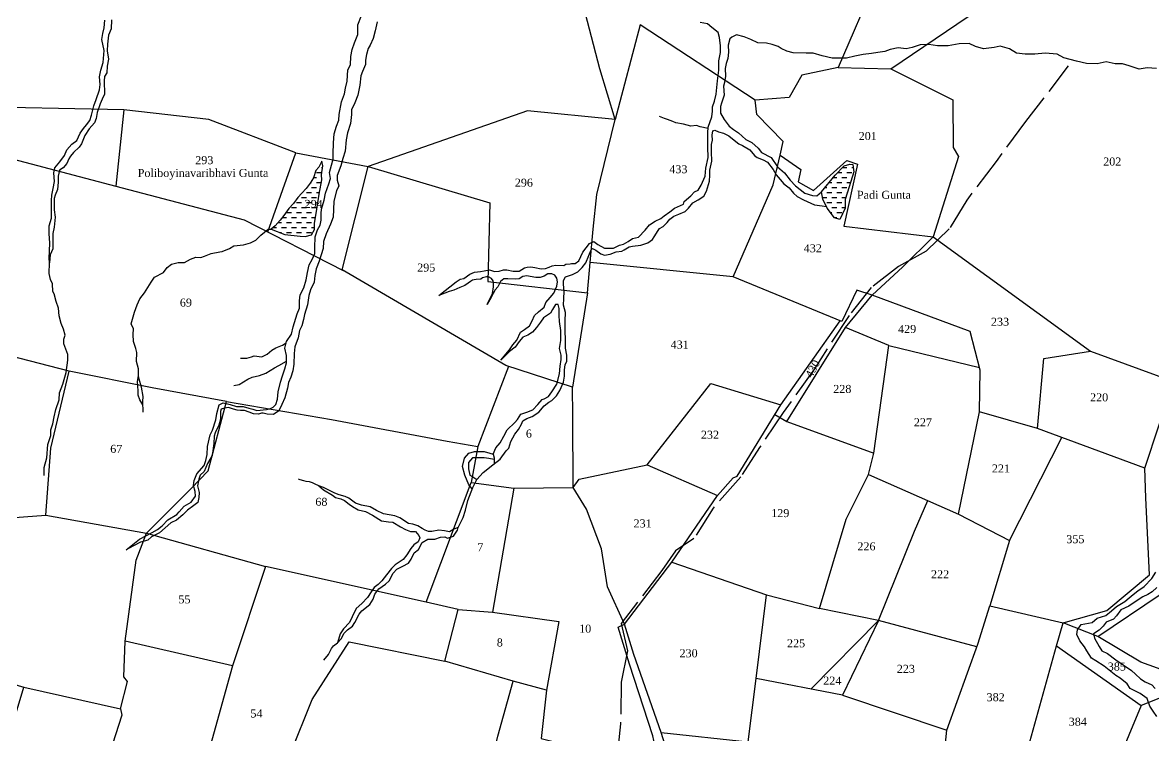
# Model space of a CAD drawing. Header units: millimetres. Extents: x 497 to 2247, y -457 to 1031.
# Drawn here: x 1108.6 to 1532.4, y 257.8 to 524.9 of the extents above; entities that cross this region are included whole.
import ezdxf

# ---------------------------------------------------------------- set-up
doc = ezdxf.new("R2010")
doc.units = ezdxf.units.MM
doc.header["$MEASUREMENT"] = 0
doc.linetypes.add('ACAD_ISO02W100', pattern=[15, 12, -3])
for name, color, linetype in [('CARTTRACK', 30, 'ACAD_ISO02W100'), ('NALA', 4, 'Continuous'), ('SURVEY_BND', 7, 'Continuous'), ('SURVEY_NO', 7, 'Continuous'), ('WATER_BODY', 4, 'Continuous')]:
    doc.layers.add(name, color=color, linetype=linetype)
doc.styles.get("Standard").update_dxf_attribs({"font": 'TIMES.TTF'})

msp = doc.modelspace()

# ---------------------------------------------------------------- hatches: boundary and pattern name
at = {"layer": 'WATER_BODY'}
h = msp.add_hatch(dxfattribs=at)
h.set_pattern_fill('DASH', color=256, scale=15, style=0)
h.paths.add_polyline_path([(1218.63, 453.44), (1219.75, 460.58), (1220.71, 465.96), (1220.63, 467.86), (1221.17, 471.2), (1220.8, 472.96), (1219.66, 470.74), (1218.46, 469.47), (1217.68, 466.79), (1216.41, 464.74), (1214.85, 462.79), (1213.29, 460.98), (1211.72, 459.39), (1210.19, 457.1), (1208.43, 455.2), (1206.5, 452.58), (1205.11, 450.89), (1203.33, 448.72), (1201.79, 447.48), (1206.92, 445.48), (1212.65, 444.94), (1214.51, 444.82), (1216.85, 445.43), (1217.97, 447.43), (1217.97, 449.74)])
h.paths.add_polyline_path([(1418.32, 463.41), (1420.16, 468.99), (1419.71, 471.73), (1418.62, 471.88), (1416.52, 471.23), (1413.13, 467.7), (1408, 461.55), (1408.55, 458.76), (1410.14, 455.43), (1412.93, 451.74), (1414.88, 451.09), (1416.82, 455.43), (1416.87, 458.67)])
h.paths.add_polyline_path([(1213.54, 454.66), (1221.72, 454.66), (1221.72, 459.25), (1213.54, 459.25)], flags=9)

# ---------------------------------------------------------------- linework, layer by layer
at = {"layer": 'CARTTRACK'}
msp.add_lwpolyline([(1500.48, 508.68), (1484.48, 487.91), (1473.42, 472.89), (1462.43, 458.44), (1455.86, 447.65), (1447.22, 439.28), (1436.92, 433.53), (1426.64, 425.59), (1418.33, 415.2), (1405.36, 395.14), (1393.59, 378.78), (1384.78, 365.66), (1377.76, 354.65), (1367.39, 343), (1360.13, 331.52), (1353.31, 326.94), (1348.2, 319.61), (1332.9, 299.76), (1335.32, 289.51), (1332.99, 277.77), (1332.73, 262.15), (1331.77, 253.75)], dxfattribs=at)
at = {"layer": 'NALA'}
for points in [[(1141.98, 525.99), (1141.76, 522.64), (1140.85, 520.22), (1140.42, 516.83), (1140.27, 514.34), (1140.8, 511.29), (1140.37, 508.66), (1140.17, 506.16), (1139.36, 504.75), (1139.21, 503.12), (1139.29, 498.17), (1138.45, 496.28), (1137.7, 494.52), (1136.54, 491.28), (1136.18, 488.96), (1135.55, 487.35), (1133.51, 485.09), (1131.97, 482.65), (1130.71, 479.5), (1129.8, 478.29), (1127.75, 476.23), (1126.59, 474.9), (1125.91, 473.86), (1125.15, 472.08), (1123.87, 470.49), (1122.46, 469.61), (1122, 467.32), (1121.95, 465.08), (1121.68, 462.36), (1120.87, 460.24), (1120.41, 459.06), (1120.41, 454.73), (1120.82, 452.04), (1120.44, 448.31), (1119.91, 445.95), (1119.91, 443.91), (1119.91, 440.14), (1118.95, 437.95), (1118.72, 434.89), (1118.62, 436.7), (1118.7, 439.27), (1118.85, 442.44), (1118.58, 445.76), (1118.58, 448.81), (1119.44, 451.65), (1119.44, 454.97), (1119.41, 458.22), (1119.61, 460.31), (1120.09, 462.8), (1120.62, 465.4), (1120.32, 468.65), (1120.72, 470.46), (1122.59, 472.78), (1124.31, 475.14), (1125.26, 477.23), (1127.05, 479.34), (1128.97, 480.8), (1130.21, 483.45), (1131.42, 485.3), (1132.6, 486.63), (1133.81, 488.29), (1134.47, 490.28), (1135.33, 493.7), (1136.18, 496.07), (1137.39, 499.69), (1137.65, 501.71), (1137.5, 504.63), (1137.93, 507.07), (1138.81, 509.95), (1139.19, 514.43), (1138.31, 518.6), (1138.66, 520.81), (1139.14, 523), (1139.49, 525.79)], [(1241.45, 525.22), (1240.8, 521.87), (1240.03, 519.02), (1238.85, 516.47), (1238.08, 515.17), (1237.55, 513.01), (1237.14, 510.8), (1237.18, 509.17), (1236.04, 506.65), (1235.39, 504.95), (1234.98, 501.54), (1234.21, 497.68), (1233.07, 494.85), (1231.93, 492.29), (1231.93, 490.47), (1231.44, 487.06), (1230.35, 483.6), (1229.86, 481.02), (1229.45, 476.76), (1228.68, 474.04), (1227.87, 471.24), (1226.52, 467.68), (1226.52, 465.93), (1227.13, 463.78), (1226.28, 461.83), (1225.26, 457.97), (1225.1, 454.86), (1224.98, 452.02), (1224.04, 449.42), (1222.37, 445.77), (1221.36, 442.88), (1221.24, 440.32), (1219.77, 435.48), (1218.63, 432.63), (1218.15, 430.16), (1217.86, 427.66), (1216.48, 424.73), (1215.83, 422.66), (1215.34, 419.13), (1214.32, 415.57), (1213.83, 413.66), (1213.26, 411.31), (1212.37, 409.56), (1211.88, 406.76), (1210.62, 403.41), (1210.33, 400.97), (1210.21, 396.87), (1209.89, 394.39), (1209.15, 392.01), (1208.3, 390.1), (1207.85, 387.95), (1206.88, 384.33), (1205.74, 381.74), (1204.64, 379.46), (1202.69, 378.08), (1200.29, 378.24), (1198.79, 378.49), (1198.1, 378.49), (1197.04, 378.24), (1195.13, 378.28), (1193.5, 378.93), (1191.75, 379.58), (1190.25, 379.58), (1189.07, 379.62), (1187.61, 380.11), (1185.78, 380.64), (1184.33, 380.43), (1183.03, 380.03), (1182.82, 379.12), (1182.75, 376.3), (1182.17, 374.06), (1180.76, 371.12), (1180.35, 369.91), (1180.25, 367.16), (1179.65, 362.74), (1177.91, 359.66), (1176.7, 356.74), (1175.13, 355.3), (1174.7, 353.87), (1174.12, 351.36), (1174.83, 348.84), (1174.68, 346.97), (1174.25, 345.04), (1172.79, 344), (1170.44, 342.19), (1168.65, 340.39), (1166.35, 338.45), (1164.14, 337.51), (1162.09, 335.58), (1159.87, 333.73), (1156.92, 332.22), (1155.5, 330.93), (1152.83, 330.25), (1150.21, 328.84), (1147.38, 327.35), (1152.43, 331.3), (1157.19, 333.87), (1159.16, 334.98), (1160.92, 336.34), (1163.02, 338.55), (1166.4, 340.59), (1167.33, 341.62), (1169.2, 343.66), (1171.75, 345.22), (1173.42, 347.46), (1173.27, 349.25), (1172.64, 351.41), (1172.94, 353.35), (1173.97, 355.87), (1176.67, 358.96), (1177.3, 360.8), (1177.83, 363.01), (1177.91, 366.01), (1178.89, 370.39), (1179.75, 372.2), (1180.98, 376.05), (1181.46, 378.42), (1182.3, 381.67), (1183.74, 382.4), (1186.38, 381.77), (1188.75, 381.09), (1189.96, 381.04), (1191.25, 381.01), (1193.37, 380.43), (1194.88, 380.01), (1196.37, 379.55), (1200.04, 379.87), (1201.58, 380.35), (1202.48, 380.8), (1203.52, 381.76), (1204.17, 383.85), (1204.35, 386.59), (1205.21, 390.15), (1206.01, 392.49), (1206.87, 395.16), (1207.53, 397.4), (1207.48, 400.22), (1206.9, 402.93), (1207.53, 405.4), (1209.34, 408.14), (1210, 410.95), (1211.56, 415.79), (1212.45, 417.9), (1212.42, 420.64), (1212.65, 422.93), (1213.96, 425.5), (1214.94, 428.47), (1215.35, 431.32), (1216.06, 434.09), (1217.12, 436.18), (1218.1, 438.34), (1218.15, 440.68), (1218.23, 444.65), (1219.13, 447.22), (1220.09, 448.98), (1220.52, 450.94), (1220.57, 453.33), (1220.67, 455.04), (1221.66, 458.43), (1222.14, 460.98), (1223.35, 464.53), (1223.98, 466.54), (1223.6, 468.7), (1224.33, 471.45), (1225.06, 473.79), (1225.06, 475.78), (1225.09, 479.86), (1225.42, 483.28), (1226.27, 486.1), (1227.16, 488.37), (1227.26, 490.46), (1228.14, 495.21), (1229.3, 498.23), (1229.68, 500.35), (1230.21, 503.04), (1230.56, 507.19), (1231.52, 509.08), (1231.67, 512.2), (1232.18, 514.87), (1233.01, 517.41), (1234.3, 520.51), (1234.27, 524.08), (1235.61, 527.58)], [(1284.92, 363.16), (1285.94, 365.5), (1287.61, 367.42), (1288.92, 369.99), (1290.23, 372.27), (1293.05, 375.1), (1294.07, 376.24), (1295.33, 378.16), (1297.58, 378.93), (1299.86, 379.79), (1301.7, 381.79), (1303.31, 383.65), (1304.12, 383.98), (1305.72, 384.79), (1306.9, 386.59), (1308.78, 389.44), (1309.88, 393.32), (1310.12, 396.17), (1310.49, 398.7), (1310.46, 400.29), (1309.78, 402.76), (1310.34, 405.78), (1310.34, 409.54), (1309.87, 412.86), (1309.75, 415.21), (1309.67, 417.81), (1309.3, 419.28), (1308.98, 419.32), (1308.33, 419.23), (1307.23, 417.37), (1306.42, 416.07), (1304.99, 415.05), (1303.82, 414.28), (1302.76, 412.62), (1301.25, 410.67), (1299.74, 408.97), (1297.91, 407.8), (1296.12, 407.07), (1294.74, 405.44), (1293.16, 403.25), (1291.12, 401.62), (1287.87, 398.46), (1291.04, 402.23), (1292.38, 404.14), (1293.81, 405.97), (1295.27, 408.93), (1296.69, 409.95), (1298.6, 411.33), (1299.54, 413.2), (1300.44, 415.17), (1301.9, 416.47), (1304.02, 418.26), (1304.71, 420.05), (1306.34, 421.95), (1307.64, 423.58), (1308.82, 426.2), (1309.06, 427.82), (1308.82, 429.16), (1308.09, 430.22), (1306.99, 430.74), (1305.44, 430.74), (1304.06, 429.93), (1302.64, 429.4), (1300.97, 429.36), (1298.86, 429.81), (1297.6, 430.05), (1296.05, 429.73), (1294.71, 428.96), (1293.21, 428.76), (1290.45, 428.92), (1289.02, 428.92), (1287.72, 427.94), (1286.69, 425.86), (1285.67, 424.76), (1285.02, 423.46), (1284.17, 421.96), (1282.7, 419.24), (1284.66, 423.38), (1285.1, 425.9), (1285.1, 427.28), (1285.02, 428.17), (1284.33, 428.98), (1283.27, 429.59), (1282.42, 429.59), (1281, 429.27), (1280.35, 428.78), (1278.6, 428.62), (1277.79, 428.54), (1277.18, 428.38), (1276.44, 427.85), (1275.63, 427.28), (1274.29, 426.35), (1272.46, 425.61), (1270.18, 424.68), (1268.48, 424.11), (1264.62, 422.61), (1271.08, 427.73), (1272.58, 428.74), (1274.01, 428.98), (1276.16, 430.61), (1277.91, 431.46), (1280.18, 431.66), (1281.57, 431.91), (1283.6, 432.23), (1285.51, 431.62), (1287.18, 431.83), (1288.88, 432.23), (1290.1, 432.27), (1292.5, 431.83), (1294.7, 431.83), (1296.66, 433.02), (1297.72, 433.31), (1299.1, 433.43), (1300.61, 433.15), (1303, 432.66), (1304.55, 432.74), (1305.89, 433.31), (1307.07, 433.8), (1308.49, 433.96), (1311.46, 433.92), (1312.23, 434.36), (1313.78, 434.53), (1314.26, 434.61), (1315.65, 434.69), (1317.11, 435.62), (1318.59, 438.85), (1319.81, 440.51), (1321.07, 442.18), (1322.74, 442.83), (1324.2, 441.77), (1326.68, 440.35), (1327.57, 440.35), (1330.01, 440.35), (1332.29, 441.49), (1333.79, 441.89), (1335.5, 442.95), (1337.21, 444.04), (1339.4, 444.49), (1341.98, 447.15), (1343.53, 449.1), (1345.68, 450.56), (1347.8, 451.45), (1349.1, 452.55), (1351.13, 453.97), (1352.88, 455.43), (1356.25, 456.85), (1356.5, 457.93), (1358.98, 460), (1360.36, 461.46), (1361.78, 462.15), (1362.92, 464.02), (1364.38, 467.39), (1364.63, 470.35), (1365.49, 474.36), (1365.45, 478.3), (1365.45, 483.62), (1365.57, 485.77), (1366.87, 489.58), (1367.16, 491.77), (1367.2, 493.35), (1367.85, 495.5), (1368.54, 498.1), (1368.99, 503.14), (1369.56, 507.11), (1369.48, 510.6), (1370.13, 513.72), (1370.21, 516.28), (1369.72, 519.33), (1369.23, 521.18), (1366.96, 523.13), (1365.25, 524.51), (1362.53, 524.96)], [(1533.51, 507.7), (1530.02, 508), (1527.1, 507.48), (1523.26, 508.75), (1520.8, 509.54), (1518.1, 509.49), (1514.66, 510.23), (1511.26, 509.54), (1507.28, 509.59), (1503.59, 510.52), (1498.77, 511.75), (1496.27, 513.13), (1491.87, 513.42), (1487.94, 513.08), (1484.3, 513.08), (1481.1, 513.42), (1478.4, 515.04), (1474.96, 516.07), (1472.74, 515.58), (1468.71, 515.09), (1465.76, 515.93), (1463.3, 517.1), (1459.59, 516.96), (1455.46, 516.27), (1451.53, 516.17), (1448.23, 516.67), (1445.04, 516.62), (1441.94, 515.63), (1439.78, 515.14), (1436.78, 515.44), (1433.75, 514.9), (1431.78, 514.11), (1429.13, 513.77), (1426.77, 513.32), (1423.62, 512.93), (1420.52, 512.34), (1417.38, 511.65), (1411.97, 511.6), (1408.23, 512.44), (1404.84, 513.42), (1402.23, 513.42), (1397.39, 513.63), (1395.03, 514.22), (1392.92, 515.25), (1391.74, 515.99), (1389.57, 516.68), (1387.36, 517.27), (1384.12, 517.32), (1381.51, 518.54), (1379.05, 519.58), (1376.15, 520.36), (1374.38, 519.53), (1373.69, 518.79), (1373, 516.43), (1373.15, 513.83), (1372.95, 511.52), (1372.31, 509.66), (1371.87, 507.71), (1372.07, 504.92), (1371.63, 502.51), (1371.23, 501.08), (1371.48, 497.79), (1370.59, 494.75), (1370.2, 493.52), (1370.1, 490.93), (1371.47, 488.63), (1373.39, 486.17), (1375.01, 484.84), (1376.88, 483.57), (1379.63, 481.16), (1381.95, 480.03), (1384.21, 477.92), (1385.49, 476.3), (1389.1, 474.36), (1391.55, 470.83), (1394.16, 468.67), (1396.22, 465.87), (1398.2, 463.78), (1401.74, 460.98), (1404.64, 460.09), (1406.22, 459.95), (1408, 461.55)], [(1365.54, 485.21), (1362.52, 485.88), (1361.16, 486.39), (1359.01, 486.09), (1356.24, 486.89), (1353.42, 487.36), (1352.24, 487.91), (1350.29, 488.58), (1349.11, 489.05), (1347.29, 489.68)], [(1271.89, 335.66), (1270.23, 335.11), (1268.57, 334.12), (1266.72, 334.49), (1264.62, 334.72), (1262, 334.18), (1260.68, 334.18), (1259.53, 334.67), (1258.42, 335.32), (1256.76, 336.38), (1254.86, 336.9), (1253.28, 337.21), (1250.01, 339.29), (1248.14, 340.04), (1243.87, 340.8), (1241.2, 342.05), (1238.86, 343.39), (1235.57, 344.02), (1233.39, 344.84), (1230.85, 346.68), (1229.46, 347.35), (1227.28, 348), (1225.59, 348.57), (1223.36, 349.65), (1221.36, 350.74), (1219.68, 351.34), (1221.44, 349.86), (1224.79, 347.76), (1225.9, 346.93), (1227.82, 346.44), (1229.25, 345.87), (1230.96, 344.39), (1232.29, 343.51), (1234.4, 342.38), (1237.13, 341.68), (1239.77, 340.31), (1243.17, 338.16), (1245.72, 337.77), (1247.35, 337.74), (1250.28, 335.98), (1252.07, 334.97), (1254.04, 334.24), (1255.81, 334.17), (1257.12, 332.73), (1257.51, 331.79), (1256.91, 330.32), (1255.28, 329.18), (1254.06, 327.78), (1252.65, 325.45), (1251.28, 323.69), (1248.19, 321.69), (1246.87, 320.35), (1244.95, 317.96), (1243.28, 315.75), (1241.9, 314.29), (1240.32, 313.18), (1239.25, 311.57), (1237.85, 309.47), (1235.75, 307.22), (1233.67, 305.35), (1232.14, 302.27), (1231.13, 300.07), (1228.9, 297.66), (1227.65, 295.89), (1226.64, 292.48), (1227.96, 294.01), (1229.08, 296.13), (1230.33, 297.4), (1232.27, 298.69), (1233.15, 300.12), (1234.76, 303.18), (1235.77, 304.47), (1238.69, 306.82), (1239.98, 308.9), (1240.66, 310.76), (1242.17, 312.74), (1244.58, 314.45), (1245.93, 315.69), (1247.51, 318.54), (1248.81, 320.1), (1251.15, 321.18), (1253.23, 322.37), (1254.24, 323.88), (1255.38, 326.16), (1257.02, 327.51), (1258.42, 330.03), (1260.44, 331.3), (1263.06, 331.27), (1265.19, 332.02), (1266.8, 332.23), (1267.89, 331.71), (1270.12, 332.49), (1271.66, 334.67), (1271.89, 335.66), (1273.71, 339.51), (1274.6, 342.17), (1275.44, 345.78), (1277.33, 350.73), (1278.85, 353.66), (1281.21, 356.27), (1284.87, 359.15), (1287.54, 361.29), (1289.85, 364.38), (1290.83, 365.38), (1291.58, 367.91), (1293.05, 370.72), (1294.45, 372.44), (1295.54, 374.43), (1296.11, 375.67), (1297.58, 376.6), (1299.6, 377.35), (1302.13, 378.87), (1304.09, 381.24), (1305.78, 382.63), (1306.92, 383.25), (1308.75, 385), (1309.91, 386.99), (1311.28, 390.16), (1311.67, 392.45), (1311.67, 394.85), (1311.93, 396.69), (1312.58, 398), (1312.63, 400.27), (1312.11, 402.95), (1312.11, 406.05), (1311.91, 409.35), (1311.9, 413.22), (1312.06, 416.31), (1311.31, 419), (1311.49, 421.58), (1311.6, 424.15), (1311.31, 426.89), (1311.36, 428.26), (1312.11, 429.68), (1314.65, 430.56), (1316.74, 431.55), (1318.31, 433.12), (1319.68, 434.95), (1320.82, 437.66), (1321.63, 439.82), (1322.22, 440.26), (1323.49, 439.62), (1325.35, 438.33), (1326.66, 437.78), (1328.81, 438.12), (1331.08, 438.97), (1333.12, 439.23), (1334.05, 439.8), (1335.92, 440.88), (1337.21, 441.11), (1340.33, 441.47), (1342.87, 442.38), (1344.72, 443.58), (1345.34, 444.69), (1346.76, 447.01), (1347.33, 447.81), (1348.72, 448.56), (1350.17, 450), (1351.15, 451.29), (1352.71, 452.37), (1354.6, 453.12), (1356.92, 454.18), (1358.16, 455.39), (1359.82, 457.38), (1361.73, 458.54), (1363.92, 459.85), (1364.91, 461.74), (1366, 465.45), (1366.18, 467.72), (1366.18, 469.63), (1366.88, 472.96), (1366.82, 476.54), (1366.82, 479.23), (1367.16, 480.93), (1367.06, 482.71), (1367.34, 484.31), (1368.04, 484.59), (1369.38, 484.03), (1371.29, 483.48), (1373.26, 482.53), (1375.27, 480.88), (1377.06, 479.46), (1378.35, 478.81), (1381.11, 477.19), (1382.87, 475.17), (1383.95, 474.32), (1386.15, 473.55), (1387.73, 472.64), (1389.84, 469.87), (1391, 467.91), (1392.5, 466.07), (1393.89, 464.47), (1395.91, 463.01), (1397.49, 461.02), (1398.86, 459.76), (1401.26, 458.49), (1405.42, 456.69), (1408.29, 456.3), (1409.86, 456.01)], [(1153.81, 378.97), (1153.64, 382.91), (1153.75, 384.82), (1153.22, 388.26), (1152.25, 391.29), (1152.1, 392.52), (1152.05, 395.13), (1151.31, 397.87), (1151.37, 401.25), (1151.05, 402.85), (1150.22, 405.47), (1150.11, 408.02), (1150.14, 410.2), (1149.31, 412.08), (1150.58, 416.37), (1151.55, 419.1), (1152.52, 421.42), (1154.26, 423.6), (1156.85, 427.61), (1158.05, 429.58), (1161.44, 431.31), (1162.76, 433.17), (1164.47, 434.34), (1166.91, 434.96), (1169.29, 434.99), (1171.54, 436.26), (1173.6, 436.97), (1175.45, 436.91), (1176.78, 437.35), (1179.34, 438.35), (1182.49, 439), (1183.46, 439.14), (1186.18, 440.33), (1187.74, 441.3), (1191.38, 441.59), (1194.06, 442.36), (1196, 443.42), (1197.89, 445.21), (1200.69, 447.57), (1201.79, 447.48)], [(1116.74, 355.18), (1116.74, 358.17), (1117.69, 361.8), (1118.03, 366.8), (1119.16, 370.12), (1119.16, 372.32), (1120.01, 374.5), (1120.45, 377.18), (1121.13, 379.87), (1122.32, 383.57), (1122.39, 386.22), (1123.72, 389.38), (1124.98, 393.83), (1125.53, 398.38), (1125.63, 400.55), (1124.88, 402.54), (1124.1, 404.52), (1124.1, 406.32), (1124.53, 407.73), (1123.96, 410.07), (1123.08, 412.13), (1122.33, 415.04), (1122.08, 417.91), (1121.25, 420.45), (1120.45, 423.24), (1119.93, 424.15), (1119.8, 427.05), (1119.05, 428.65), (1118.56, 430.96), (1118.72, 434.89)], [(1190.24, 399.15), (1192.6, 399.11), (1194.39, 399.65), (1195.45, 400), (1198.27, 399.71), (1200.27, 400.67), (1202.05, 402.11), (1203.57, 403.07), (1206.05, 404.02), (1207.4, 404.9)], [(1187.72, 388.89), (1189.74, 389.31), (1192.98, 391.3), (1194.64, 392.04), (1197.37, 392.71), (1199.77, 393.52), (1203.02, 395.54), (1204.68, 396.46), (1207.51, 398.09)], [(1153.69, 381.73), (1152.61, 383.6), (1151.88, 385.26), (1151.88, 386.95), (1151.73, 390.48), (1152.1, 392.52)], [(1277.12, 350.16), (1275.86, 351.63), (1274.35, 355.26), (1273.53, 358.6), (1274.18, 361.7), (1275.86, 363.61), (1278.02, 364.14), (1281.61, 364.14), (1283.73, 363.57), (1284.92, 363.16), (1285.33, 361.86), (1285.38, 359.56)], [(1285.34, 361.13), (1283.29, 361.62), (1281.53, 361.86), (1279.82, 361.86), (1278.43, 361.86), (1277.24, 361.86), (1275.73, 360.07), (1275.73, 357.66), (1276.26, 355.34), (1277.33, 354.68), (1278.85, 353.66)], [(1219.68, 351.34), (1218.2, 351.93), (1217.25, 352.42), (1216.12, 352.78), (1214.88, 352.91), (1213.97, 353.17), (1212.67, 353.56), (1212.05, 353.82)], [(1533.64, 264.86), (1532.35, 266.89), (1531.07, 268.78), (1530.05, 271.56), (1527.48, 273.45), (1523.68, 275.41), (1522.57, 277.09), (1519.93, 279.26), (1518.29, 280.29), (1513.92, 283.77), (1510.77, 285.67), (1509.17, 286.77), (1507.47, 289.44), (1506.56, 291.03), (1504.85, 293.17), (1503.65, 295.58), (1503.95, 297.34), (1505.36, 299.31), (1509.43, 300.12), (1511.28, 301.69), (1514.56, 302.76), (1516.63, 304.5), (1518.57, 306.07), (1521.72, 307.99), (1523.26, 309.39), (1524.83, 310.6), (1526.5, 311.93), (1528.97, 313.57), (1531.75, 316.57), (1533.31, 318.9)], [(1533.65, 313.24), (1531.93, 311.57), (1530.31, 310.58), (1528.42, 309.77), (1525.5, 307.88), (1523.23, 306.17), (1520.23, 304.8), (1518.51, 302.57), (1517.39, 301.31), (1514.73, 300.24), (1513.58, 298.74), (1512.08, 297.25), (1509.98, 295.89), (1510.28, 294.25), (1512.05, 291.08), (1513.03, 289.49), (1515.23, 288.45), (1518.34, 286.08), (1524.22, 282.08), (1525.69, 280.68), (1527.58, 279.03), (1529.35, 277.81), (1531.79, 276.78), (1533.01, 275.31)], [(1221.48, 285.98), (1223.29, 288.14), (1224.39, 290.39), (1225.17, 291.41), (1226.64, 292.48)]]:
    msp.add_lwpolyline(points, dxfattribs=at)
at = {"layer": 'SURVEY_BND'}
for points in [[(1414.19, 508.09), (1400.58, 505.28), (1395.84, 496.82), (1383.19, 495.89), (1339.99, 524.08), (1330.68, 488.63), (1324.91, 507.62), (1314.02, 549.48), (1306.66, 577.89), (1311.69, 606.94), (1317.83, 628.45), (1324.62, 645.55)], [(1465.53, 538.86), (1428.58, 541.5), (1414.19, 508.09), (1433.93, 507.56), (1479.62, 538.53)], [(1433.93, 507.56), (1457.16, 495.94), (1457.3, 478.1), (1459.35, 474.77), (1449.81, 444.69), (1508.83, 401.74), (1539.87, 390.41), (1568.38, 385.69), (1566.8, 409.7), (1556.95, 417.96), (1568.32, 467.63), (1574.96, 465.78), (1588.8, 464.86), (1621.67, 515.67), (1628.28, 524.62)], [(1146.5, 492.22), (1085.07, 493.48), (1045.65, 499.29), (1030.84, 447.56), (1100.44, 475.03)], [(1392.46, 475.19), (1393.69, 480.31), (1383.73, 490.44), (1383.19, 495.89)], [(1211.05, 476.1), (1178.39, 488.63), (1146.5, 492.22), (1143.6, 463.69)], [(1330.68, 488.63), (1297.78, 491.87), (1238.09, 470.95), (1283.67, 457.43), (1282.99, 427.91), (1320.29, 423.64), (1321.29, 435.04)], [(1374.85, 429.62), (1321.29, 435.04), (1322.49, 447.46), (1323.78, 460.46), (1330.68, 488.63)], [(1185.01, 382.97), (1157.13, 388.1), (1126.03, 394.31), (1077.65, 406.75), (1085.97, 436.52), (1100.44, 475.03), (1143.6, 463.69), (1191.71, 451.01), (1228.72, 432.04)], [(1200.51, 446.5), (1211.05, 476.1), (1238.09, 470.95)], [(1426.97, 422.76), (1421.19, 424.71), (1415.58, 412.91), (1374.85, 429.62), (1389.94, 464.18), (1392.46, 475.19), (1400.27, 469.9), (1399.23, 465.22), (1404.95, 462.02), (1417.45, 473.28), (1421.52, 471.9), (1416.32, 448.58), (1449.81, 444.69)], [(1320.29, 423.64), (1314.72, 388.27), (1289.76, 396.36), (1228.33, 432.26), (1238.09, 470.95)], [(1488.9, 372.82), (1467.17, 379.04), (1467.43, 394.64), (1463.67, 409.14), (1426.97, 422.76), (1438.49, 433.34), (1449.81, 444.69)], [(1390.54, 378), (1395, 375.44), (1417.05, 410.61), (1426.97, 422.76)], [(1314.92, 350.73), (1317.19, 353.77), (1342.63, 359.2), (1366.48, 389.64), (1392.81, 381.72), (1415, 413.15)], [(1395, 375.44), (1427.63, 363.55), (1433.22, 403.91), (1417.05, 410.61)], [(1077.65, 406.75), (1072, 387.67), (1071.51, 377.88), (1075.33, 337.24), (1117.37, 340.37), (1119.16, 365.45), (1126.03, 394.31)], [(1433.22, 403.91), (1467.17, 395.62)], [(1529.22, 357.93), (1488.9, 372.82), (1491.37, 399), (1508.83, 401.74)], [(1290.67, 396.07), (1279.21, 366.07), (1276.78, 352.55), (1292.73, 350.4), (1314.92, 350.73), (1314.84, 377.51), (1314.72, 388.27)], [(1511.56, 294.84), (1498.6, 300), (1514.89, 304.65), (1530.88, 317.94), (1529.56, 346.76), (1529.22, 357.93), (1539.87, 390.41)], [(1155.01, 333.6), (1171.75, 350.3), (1178.14, 356.9), (1185.01, 382.97), (1224.34, 376.19), (1267.68, 368), (1279.21, 366.07)], [(1342.63, 359.2), (1369.04, 347.68), (1374.85, 354.37), (1376.43, 354.94), (1392.81, 381.72)], [(1425.58, 355.62), (1459.34, 340.7), (1467.17, 379.04)], [(1459.34, 340.7), (1478.41, 330.85), (1498.01, 369.46)], [(1351.96, 322.69), (1387.43, 310.51), (1407.31, 305.38), (1417.28, 338.77), (1425.58, 355.62), (1427.63, 363.55)], [(1271.84, 304.96), (1259.82, 307.74), (1276.78, 352.55)], [(1292.73, 350.4), (1284.71, 304.03), (1309.52, 300.46), (1304.93, 274.7), (1302.99, 256.64), (1347.41, 245.32), (1344.86, 257.66), (1336.08, 284.42), (1331.79, 298.29), (1334.13, 299.49), (1327.83, 313.42), (1325.61, 327.75), (1320, 342.53), (1314.92, 350.73)], [(1334.13, 299.49), (1351.96, 322.69), (1369.04, 347.68)], [(1466.22, 290.97), (1429.35, 300.84), (1442.85, 334.37), (1447.84, 345.78)], [(1117.37, 340.37), (1155.01, 333.6)], [(1187.26, 283.84), (1147.09, 293.12), (1151.18, 323.52), (1155.01, 333.6), (1199.69, 321.12)], [(1478.41, 330.85), (1471.13, 306.29), (1498.6, 300)], [(1259.82, 307.74), (1199.69, 321.12), (1187.26, 283.84), (1164.66, 202.5), (1192.39, 192.12), (1205.4, 239.23), (1208.97, 251.02), (1217.11, 271.2), (1230.97, 292.83), (1266.87, 285.59)], [(1429.35, 300.84), (1415.91, 272.85), (1383.5, 279.14), (1387.43, 310.51)], [(1549.13, 277.43), (1527.65, 285.19), (1511.56, 294.84), (1534.94, 310.62), (1538.65, 313.5)], [(1429.35, 300.84), (1407.31, 305.38)], [(1484.17, 248.61), (1452.96, 239.88), (1455.01, 259.75), (1466.56, 291.93), (1471.13, 306.29)], [(1304.93, 274.7), (1292.44, 278.13), (1266.87, 285.59), (1271.84, 304.96), (1284.71, 304.03)], [(1347.94, 258.93), (1337.71, 288.13), (1334.13, 299.49)], [(1404.07, 275.15), (1429.35, 300.84)], [(1496.02, 291.38), (1498.6, 300)], [(1050.34, 290.13), (1074.54, 285.92), (1109.08, 275.9), (1145.33, 267.73), (1147.9, 278), (1146.61, 279.74), (1147.09, 293.12)], [(1549.13, 277.43), (1527.83, 268.97), (1514.59, 237.09), (1484.17, 248.61), (1496.02, 291.38), (1527.83, 268.97)], [(1145.33, 267.73), (1145.75, 265.39), (1131.11, 219.46), (1117.68, 224.86), (1113.42, 213.67), (1094.5, 213.84), (1090.69, 214.75), (1099.91, 245.76), (1109.08, 275.9)], [(1226.73, 194.23), (1264.44, 187.7), (1267.25, 201.27), (1277.68, 201.27), (1285.38, 219.42), (1290.88, 218.66), (1292.39, 227.32), (1280.44, 231.78), (1286.76, 257.46), (1292.44, 278.13)], [(1452.96, 239.88), (1419.88, 233.54), (1392.19, 230.96), (1379.34, 228.77), (1357.42, 229.07), (1347.94, 258.93), (1380.55, 255.36), (1383.5, 279.14)], [(1415.91, 272.85), (1455.01, 259.75)]]:
    msp.add_lwpolyline(points, dxfattribs=at)
at = {"layer": 'WATER_BODY'}
for points in [[(1201.79, 447.48), (1206.92, 445.48), (1212.65, 444.94), (1214.51, 444.82), (1216.85, 445.43), (1217.97, 447.43), (1217.97, 449.74), (1218.63, 453.44), (1219.75, 460.58), (1220.71, 465.96), (1220.63, 467.86), (1221.17, 471.2), (1220.8, 472.96), (1219.66, 470.74), (1218.46, 469.47), (1217.68, 466.79), (1216.41, 464.74), (1214.85, 462.79), (1213.29, 460.98), (1211.72, 459.39), (1210.19, 457.1), (1208.43, 455.2), (1206.5, 452.58), (1205.11, 450.89), (1203.33, 448.72), (1201.79, 447.48)], [(1414.88, 451.09), (1412.93, 451.74), (1410.14, 455.43), (1408.55, 458.76), (1408, 461.55), (1413.13, 467.7), (1416.52, 471.23), (1418.62, 471.88), (1419.71, 471.73), (1420.16, 468.99), (1418.32, 463.41), (1416.87, 458.67), (1416.82, 455.43), (1414.88, 451.09)]]:
    msp.add_lwpolyline(points, dxfattribs=at)

# ---------------------------------------------------------------- texts
at = {"layer": 'SURVEY_NO'}
for s, p in [('201', (1421.93, 480.92)), ('293', (1173.32, 471.87)), ('433', (1350.97, 468.49)), ('202', (1513.57, 471.37)), ('Poliboyinavaribhavi Gunta', (1151.76, 467.08)), ('296', (1293.07, 463.44)), ('Padi Gunta', (1421.28, 458.89)), ('294', (1214.31, 455.49)), ('432', (1401.34, 438.87)), ('295', (1256.48, 431.63)), ('69', (1167.55, 418.5)), ('429', (1436.69, 408.61)), ('233', (1471.51, 411.31)), ('431', (1351.47, 402.76)), ('228', (1412.4, 386.14)), ('220', (1508.64, 383)), ('227', (1442.62, 373.61)), ('6', (1297.22, 369.41)), ('232', (1362.82, 368.97)), ('67', (1141.47, 363.68)), ('221', (1471.86, 356.32)), ('68', (1218.32, 343.82)), ('129', (1389.16, 339.6)), ('231', (1337.58, 335.73)), ('355', (1499.74, 329.82)), ('7', (1279.01, 326.8)), ('226', (1421.45, 327.14)), ('222', (1449.04, 316.68)), ('55', (1167.02, 307.28)), ('10', (1317.19, 296.29)), ('8', (1286.31, 291.11)), ('225', (1395.08, 290.81)), ('230', (1354.8, 287.06)), ('223', (1436.22, 281.23)), ('385', (1515.27, 282.09)), ('224', (1408.66, 276.82)), ('382', (1469.88, 270.6)), ('54', (1193.99, 264.5)), ('384', (1500.64, 261.4))]:
    msp.add_text(s, height=3, dxfattribs=at).set_placement(p)
msp.add_text('430', height=3, rotation=61.5298, dxfattribs=at).set_placement((1404.37, 391.49))

doc.saveas('drawing.dxf')
